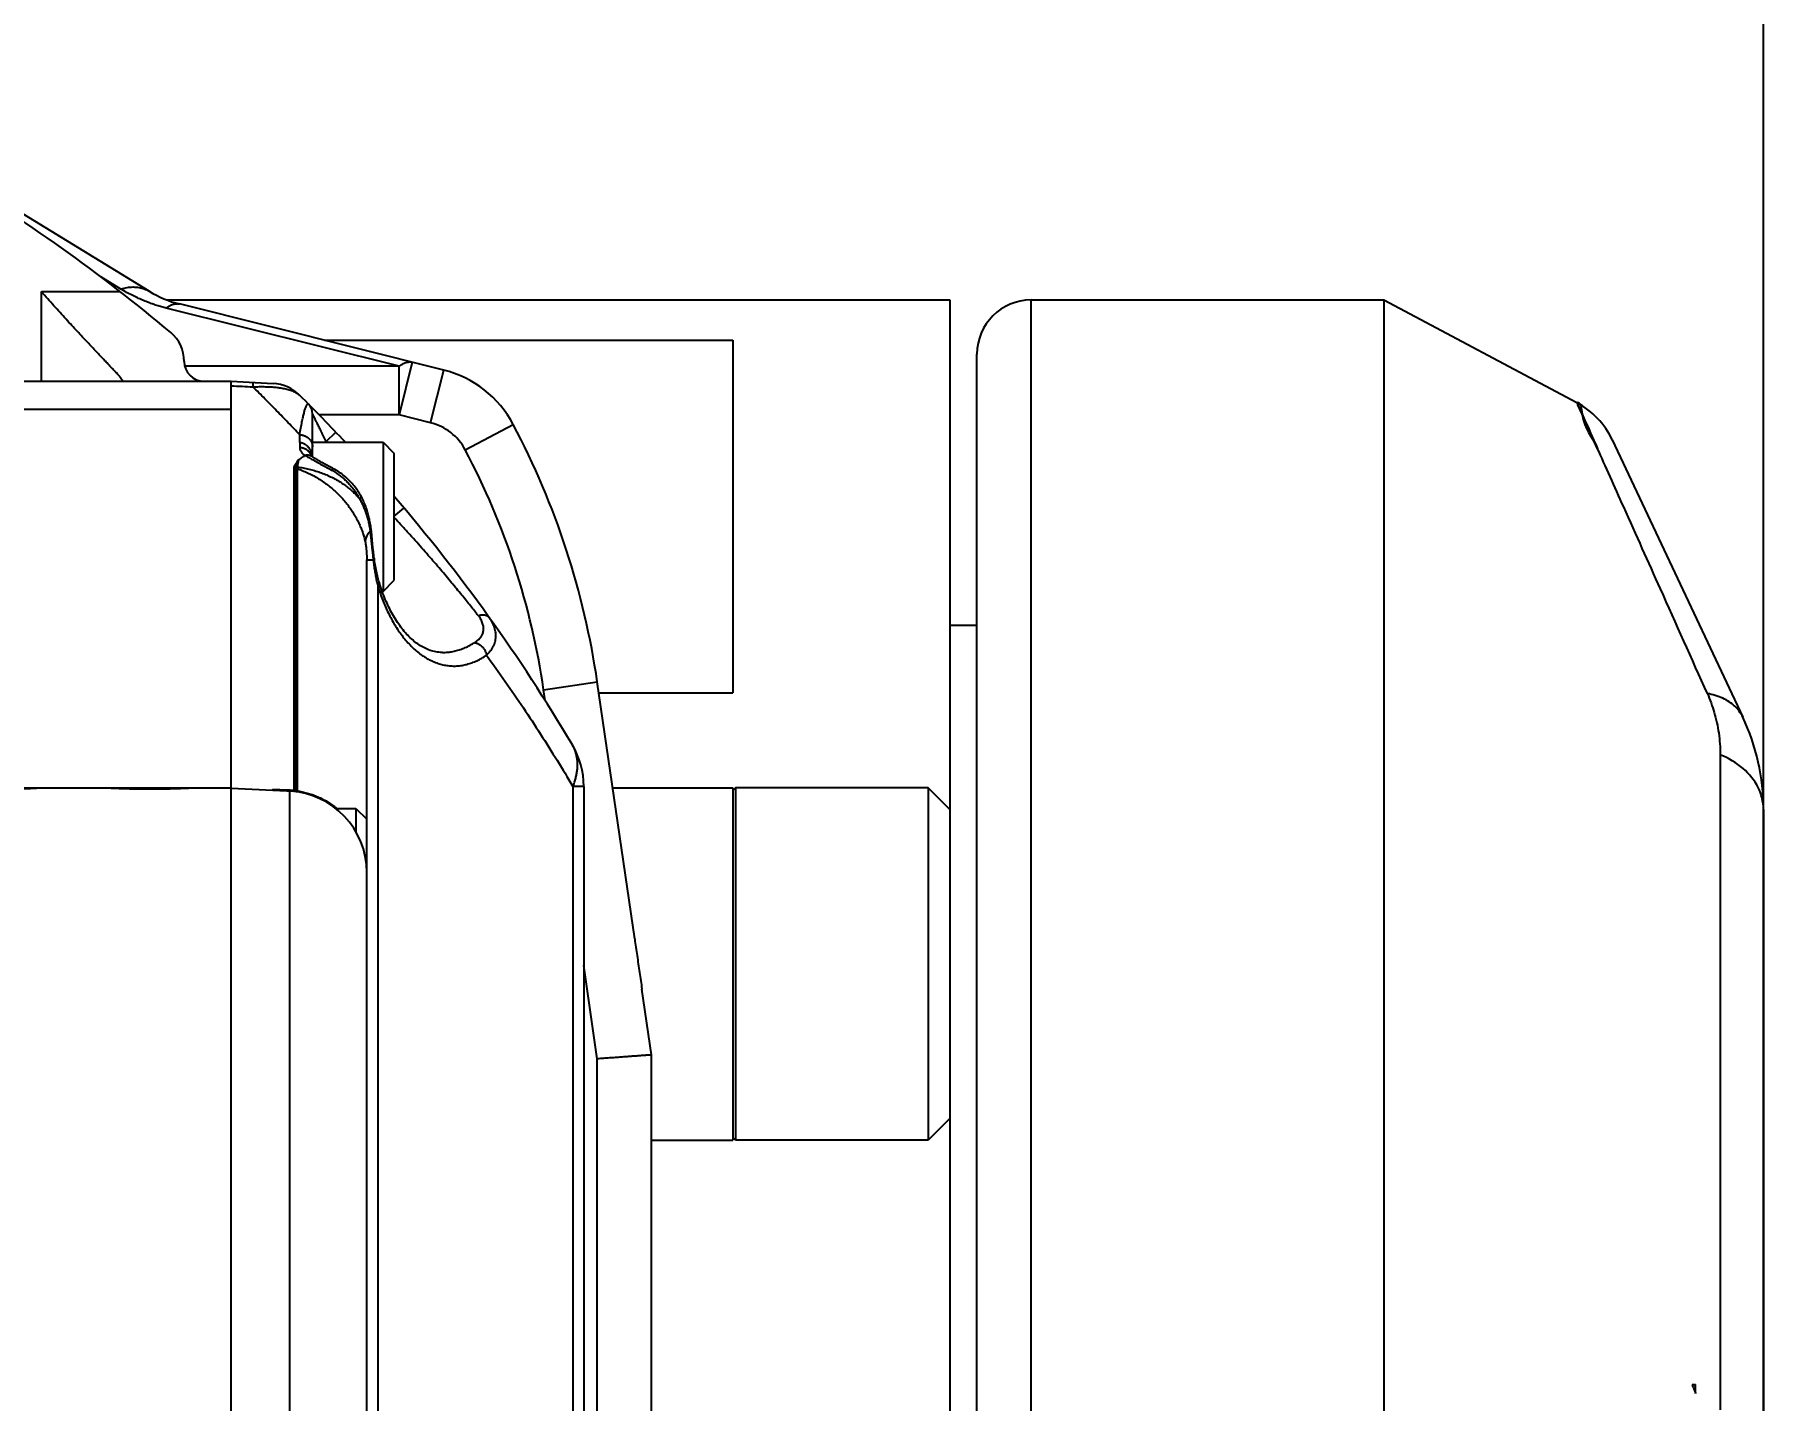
# Model space of a CAD drawing. Extents: x 0 to 3364, y 0 to 2376.
# Drawn here: x 961.4 to 1025.2, y 1518.7 to 1569.1 of the extents above; entities that cross this region are included whole.
import ezdxf

# ---------------------------------------------------------------- set-up
doc = ezdxf.new("R2010")
doc.units = 0
doc.header["$LTSCALE"] = 185.02
doc.header["$PDMODE"] = 3
doc.header["$PDSIZE"] = 0.3125
doc.layers.get('0').update_dxf_attribs({"linetype": 'CONTINUOUS'})
doc.layers.get('DEFPOINTS').update_dxf_attribs({"linetype": 'CONTINUOUS'})
doc.layers.add('95_ALL_DIM', color=7, linetype='CONTINUOUS')
doc.styles.get("Standard").update_dxf_attribs({"font": 'txt', "width": 0.8})
doc.dimstyles.new('DIMSTYLE_2', dxfattribs={"dimtxt": 16, "dimasz": 6, "dimexe": 0.18, "dimexo": 0.0625, "dimgap": 0.09, "dimtad": 1, "dimdec": 3, "dimdsep": 46, "dimtxsty": 'Standard', "dimblk": 'OPEN', "dimblk1": 'OPEN', "dimblk2": 'OPEN', "dimcen": 0.09, "dimadec": 0, "dimazin": 0, "dimtp": 0.5, "dimtm": 0.5, "dimtfac": 1, "dimtdec": 3, "dimtofl": 0, "dimtmove": 0, "dimatfit": 3, "dimldrblk": 'OPEN', "dimfxl": 1, "dimtolj": 1, "dimarcsym": 0})

# ---------------------------------------------------------------- blocks, each defined once
blk = doc.blocks.new('_OPEN')
at = {"color": 0, "linetype": 'ByBlock'}
for p, q in [((0, 0), (-1, 0.233)), ((-1, -0.233), (0, 0)), ((-1, 0), (0, 0))]:
    blk.add_line(p, q, dxfattribs=at)
blk = doc.blocks.new('*D6')
at = {"layer": '95_ALL_DIM', "color": 0, "transparency": 16777216}
for p, q in [((827.164, 1490.032), (827.164, 1657.481)), ((833.164, 1657.301), (1019.164, 1657.301)), ((1025.164, 1490.032), (1025.164, 1657.481))]:
    blk.add_line(p, q, dxfattribs=at)
at = {"layer": 'DEFPOINTS', "color": 0, "transparency": 16777216}
for p in [(1025.164, 1657.301), (827.164, 1489.97), (1025.164, 1489.97)]:
    blk.add_point(p, dxfattribs=at)
at = {"layer": '95_ALL_DIM', "color": 0, "transparency": 16777216, "xscale": 6, "yscale": 6, "zscale": 6, "rotation": 180}
blk.add_blockref('_OPEN', (827.164, 1657.301), dxfattribs=at)
at = {"layer": '95_ALL_DIM', "color": 0, "transparency": 16777216, "xscale": 6, "yscale": 6, "zscale": 6}
blk.add_blockref('_OPEN', (1025.164, 1657.301), dxfattribs=at)
at = {"layer": '95_ALL_DIM', "color": 0, "transparency": 16777216, "insert": (927.221, 1665.391), "char_height": 16, "attachment_point": 5}
blk.add_mtext('\\A1;198', dxfattribs=at)

msp = doc.modelspace()

# ---------------------------------------------------------------- linework, layer by layer
for p, q in [((965.6424, 1559.6203), (957.9468, 1564.3231)), ((964.5995, 1559.7026), (963.8524, 1560.1591)), ((961.6641, 1556.3014), (961.6641, 1559.6068)), ((961.6641, 1559.6068), (964.5728, 1559.6068)), ((974.8552, 1556.8542), (966.2719, 1559.0017)), ((966.2917, 1559.3014), (995.1641, 1559.3014)), ((976.4999, 1556.7155), (966.7573, 1559.153)), ((995.1641, 1559.3014), (995.1641, 1461.3014)), ((998.1641, 1460.2517), (998.1641, 1559.3014)), ((998.1641, 1559.3014), (1011.1641, 1559.3014)), ((1011.1641, 1559.3014), (1011.1641, 1321.3014)), ((1011.1641, 1559.3014), (1018.2854, 1555.5149)), ((972.1108, 1557.8136), (987.1641, 1557.8136)), ((987.1641, 1557.8136), (987.1641, 1544.8136)), ((974.8552, 1556.8542), (966.9535, 1556.8542)), ((975.3406, 1557.0055), (974.8552, 1555.0653)), ((974.8552, 1555.0653), (974.8552, 1556.8542)), ((996.1641, 1460.3014), (996.1641, 1557.3014)), ((883.6641, 1556.3014), (968.6641, 1556.3014)), ((964.6641, 1556.3014), (964.6641, 1556.3136)), ((968.6641, 1464.3014), (968.6641, 1556.3014)), ((968.6641, 1556.3014), (970.2084, 1556.2205)), ((976.0145, 1554.7753), (976.4999, 1556.7155)), ((953.1577, 1555.2733), (968.6641, 1555.2733)), ((971.6641, 1553.5104), (971.6641, 1555.1038)), ((974.8552, 1555.0653), (971.9045, 1555.0653)), ((976.0145, 1554.7753), (974.8552, 1555.0653)), ((971.1903, 1554.0483), (971.1903, 1554.3324)), ((972.1641, 1554.0764), (972.5263, 1554.4211)), ((977.2967, 1553.7708), (979.0643, 1554.7065)), ((971.1903, 1554.0483), (971.1903, 1553.851)), ((971.6641, 1554.0514), (974.2641, 1554.0514)), ((972.1641, 1554.0764), (972.1641, 1554.0514)), ((974.2641, 1554.0514), (974.2641, 1548.5514)), ((974.2641, 1554.0514), (974.6641, 1553.6514)), ((974.6641, 1553.6514), (974.6641, 1548.9514)), ((1019.5914, 1554.1436), (1024.4027, 1543.9195)), ((970.9694, 1553.101), (970.9694, 1541.2146)), ((971.0537, 1553.0903), (971.0537, 1541.2029)), ((971.0927, 1553.0837), (971.0927, 1541.1957)), ((971.78, 1553.4396), (971.7519, 1553.4562)), ((971.8101, 1553.4221), (971.78, 1553.4396)), ((971.8421, 1553.4038), (971.8101, 1553.4221)), ((971.8762, 1553.3845), (971.8421, 1553.4038)), ((971.931, 1553.3538), (971.8762, 1553.3845)), ((972.0113, 1553.3092), (971.931, 1553.3538)), ((972.1473, 1553.2346), (972.0113, 1553.3092)), ((972.3015, 1553.1508), (972.1473, 1553.2346)), ((972.3997, 1553.098), (972.3015, 1553.1508)), ((972.3997, 1553.098), (972.3619, 1553.0273)), ((973.4726, 1552.0268), (973.3911, 1551.9838)), ((973.7066, 1551.4351), (973.6423, 1551.4173)), ((974.6641, 1551.3101), (975.0356, 1551.6242)), ((973.8443, 1550.6256), (973.8222, 1550.8393)), ((973.8639, 1550.4405), (973.8443, 1550.6256)), ((973.8925, 1550.176), (973.8639, 1550.4405)), ((973.9112, 1550.0084), (973.8925, 1550.176)), ((973.9301, 1549.8479), (973.9112, 1550.0084)), ((973.938, 1549.7849), (973.9301, 1549.8479)), ((973.6641, 1470.881), (973.6641, 1549.7218)), ((973.6641, 1549.7218), (973.9023, 1549.7218)), ((974.0661, 1548.7741), (974.0661, 1471.8287)), ((974.2327, 1548.5514), (974.2641, 1548.5514)), ((974.2641, 1548.5514), (974.6641, 1548.9514)), ((996.1641, 1547.3014), (995.1641, 1547.3014)), ((980.185, 1544.9256), (982.1641, 1545.2134)), ((980.2427, 1544.5283), (980.185, 1544.9256)), ((983.5423, 1535.7362), (982.1641, 1545.2134)), ((982.222, 1544.8136), (987.1641, 1544.8136)), ((1023.5726, 1542.5262), (1023.5726, 1518.3728)), ((968.6641, 1541.3014), (960.6641, 1541.3014)), ((968.6641, 1541.3014), (970.9694, 1541.1806)), ((970.1903, 1541.2316), (970.1903, 1541.2214)), ((970.8211, 1515.9852), (970.8211, 1541.1884)), ((971.0927, 1541.1617), (971.0595, 1541.1677)), ((981.2622, 1541.362), (981.2622, 1479.2408)), ((981.6641, 1541.3618), (981.2622, 1541.3618)), ((981.6641, 1541.3618), (981.6641, 1479.241)), ((982.7315, 1541.3133), (987.1641, 1541.3133)), ((987.2641, 1541.3133), (987.1641, 1541.2133)), ((987.1641, 1541.3133), (987.1641, 1528.3133)), ((987.2641, 1541.3133), (987.2641, 1528.3133)), ((994.3641, 1541.3133), (987.2641, 1541.3133)), ((994.3641, 1541.3133), (994.3641, 1528.3133)), ((995.1641, 1540.5133), (994.3641, 1541.3133)), ((972.5175, 1540.5514), (973.2641, 1540.5514)), ((973.2641, 1540.5514), (973.2641, 1539.6889)), ((973.2641, 1540.5514), (973.6641, 1540.1514)), ((1025.1641, 1540.5134), (1025.1641, 1330.5479)), ((982.1641, 1531.3149), (981.6641, 1534.7533)), ((984.1641, 1531.4595), (983.8107, 1533.8904)), ((982.1641, 1490.3014), (982.1641, 1531.3149)), ((984.1641, 1493.841), (984.1641, 1531.4595)), ((995.1641, 1529.1133), (994.3641, 1528.3133)), ((984.1641, 1528.3133), (987.1641, 1528.3133)), ((987.2641, 1528.3133), (987.1641, 1528.4133)), ((994.3641, 1528.3133), (987.2641, 1528.3133)), ((1022.536, 1519.3014), (1022.6641, 1519.3014)), ((1022.6641, 1518.9705), (1022.6641, 1519.3014))]:
    msp.add_line(p, q)
for points in [[(971.6403, 1553.5263), (971.636, 1553.5293), (971.6324, 1553.5319), (971.6293, 1553.5342), (971.6267, 1553.5363), (971.6244, 1553.5381), (971.6226, 1553.5396), (971.6212, 1553.5408), (971.6202, 1553.5418), (971.6195, 1553.5424), (971.6192, 1553.5427)], [(971.7519, 1553.4562), (971.7257, 1553.4718), (971.7134, 1553.4794), (971.7016, 1553.4867), (971.6902, 1553.4937), (971.6794, 1553.5006), (971.6691, 1553.5072), (971.6594, 1553.5135), (971.6502, 1553.5196), (971.6415, 1553.5255), (971.6403, 1553.5263)], [(973.4726, 1552.0268), (973.4525, 1552.0642), (973.4243, 1552.1143), (973.395, 1552.1637), (973.3646, 1552.2123), (973.3332, 1552.2602), (973.3008, 1552.3073), (973.2672, 1552.3537), (973.2327, 1552.3993), (973.1971, 1552.4441), (973.1605, 1552.4882), (973.1228, 1552.5314), (973.0842, 1552.5738), (973.0445, 1552.6155), (973.0038, 1552.6563), (972.9621, 1552.6962), (972.9194, 1552.7354), (972.8757, 1552.7736), (972.8311, 1552.811), (972.7854, 1552.8475), (972.7388, 1552.8831), (972.6912, 1552.9177), (972.6426, 1552.9515), (972.5931, 1552.9842), (972.5426, 1553.0161), (972.4911, 1553.0469), (972.4387, 1553.0768), (972.3997, 1553.098)], [(973.7066, 1551.4351), (973.695, 1551.4757), (973.6786, 1551.5302), (973.6611, 1551.5841), (973.6428, 1551.6374), (973.6236, 1551.6901), (973.6035, 1551.7422), (973.5825, 1551.7937), (973.5606, 1551.8446), (973.5379, 1551.8948), (973.5144, 1551.9444), (973.49, 1551.9932), (973.4726, 1552.0268)], [(973.8222, 1550.8393), (973.8158, 1550.8941), (973.8084, 1550.9491), (973.8002, 1551.0043), (973.791, 1551.0597), (973.781, 1551.1152), (973.7701, 1551.171), (973.7583, 1551.2268), (973.7456, 1551.2829), (973.732, 1551.339), (973.7175, 1551.3952), (973.7066, 1551.4351)], [(974.1121, 1548.9172), (974.1008, 1548.956), (974.0861, 1549.0086), (974.0718, 1549.0623), (974.058, 1549.1173), (974.0446, 1549.1735), (974.0317, 1549.2309), (974.0192, 1549.2896), (974.0072, 1549.3494), (973.9956, 1549.4104), (973.9846, 1549.4726), (973.9739, 1549.5359), (973.9637, 1549.6005), (973.954, 1549.6661), (973.9448, 1549.733), (973.938, 1549.7849)], [(976.4536, 1546.3014), (976.4334, 1546.3016), (976.3769, 1546.3036), (976.3209, 1546.308), (976.2657, 1546.3146), (976.211, 1546.3235), (976.1569, 1546.3344), (976.1032, 1546.3475), (976.0501, 1546.3625), (975.9974, 1546.3796), (975.9452, 1546.3986), (975.8935, 1546.4195), (975.8422, 1546.4423), (975.7914, 1546.4668), (975.7411, 1546.4932), (975.6913, 1546.5213), (975.642, 1546.551), (975.5933, 1546.5824), (975.5451, 1546.6154), (975.4973, 1546.65), (975.4501, 1546.6861), (975.4033, 1546.7239), (975.3569, 1546.7632), (975.3111, 1546.8041), (975.2657, 1546.8464), (975.2207, 1546.8903), (975.1763, 1546.9357), (975.1324, 1546.9825), (975.0889, 1547.0307), (975.0461, 1547.0803), (975.0037, 1547.1314), (974.9619, 1547.1838), (974.9207, 1547.2375), (974.88, 1547.2925), (974.8399, 1547.3489), (974.8004, 1547.4064), (974.7616, 1547.4653), (974.7234, 1547.5253), (974.6858, 1547.5864), (974.6489, 1547.6487), (974.6126, 1547.7122), (974.5771, 1547.7767), (974.5422, 1547.8422), (974.508, 1547.9088), (974.4746, 1547.9764), (974.4418, 1548.0449), (974.4098, 1548.1143), (974.3786, 1548.1847), (974.348, 1548.2559), (974.3183, 1548.3279), (974.2893, 1548.4008), (974.261, 1548.4744), (974.2336, 1548.5488), (974.2069, 1548.6239), (974.181, 1548.6997), (974.1559, 1548.7761), (974.1316, 1548.8532), (974.1121, 1548.9172)], [(971.0595, 1541.1677), (971.0494, 1541.1699), (971.0335, 1541.1731), (971.0176, 1541.1757), (971.0016, 1541.1779), (970.9855, 1541.1795), (970.9694, 1541.1806)]]:
    msp.add_lwpolyline(points)
for centre, radius, start, end in [((926.1641, 1510.3014), 62.5, 49.881508, 59.236488), ((967.7282, 1563.0334), 4, 238.570556, 255.953432), ((998.1641, 1557.3014), 2, 90, 180), ((965.543, 1557.0347), 1.3878, 0, 49.881508), ((967.6641, 1557.0347), 0.7333, 180, 270), ((970.1302, 1554.7225), 1.5, 45.294968, 86.999997), ((975.529, 1552.8351), 4, 27.894169, 75.953411), ((926.1641, 1510.3014), 64, 43.125508, 45.294971), ((1016.8769, 1552.8662), 3, 25.201124, 62), ((971.1641, 1555.1038), 0.5, 360, 44.873891), ((975.529, 1552.8351), 2, 27.894169, 75.953411), ((953.1641, 1540.9964), 29.305, 8.273592, 27.894169), ((926.1641, 1510.3014), 63.5, 43.549221, 43.580259), ((953.1641, 1540.9964), 27.305, 8.273592, 27.894169), ((926.1641, 1510.3014), 64, 30.609711, 40.728017), ((1017.1641, 1540.5131), 8, 0.002249, 25.201124), ((978.6641, 1541.3618), 3, 0, 30.609711), ((970.6641, 1538.1925), 3, 0, 87)]:
    msp.add_arc(centre, radius, start, end)
for points, start_tangent, end_tangent in [([(964.6641, 1556.3136), (964.6599, 1556.3301), (964.6468, 1556.3539), (964.6249, 1556.3855), (964.5938, 1556.4253), (964.5532, 1556.4737), (964.5027, 1556.5313), (964.442, 1556.5986), (964.3705, 1556.6762), (964.288, 1556.7648), (964.1937, 1556.865), (964.0875, 1556.9774), (963.9687, 1557.1027), (963.8374, 1557.2411), (963.6934, 1557.3931), (963.5365, 1557.5591), (963.3669, 1557.7392), (963.185, 1557.9333), (962.9921, 1558.1403), (962.7887, 1558.36), (962.5756, 1558.5918), (962.3546, 1558.8343), (962.1281, 1559.0851), (961.8975, 1559.343), (961.6641, 1559.6068)], (0, 1), (-0.6603677, 0.7509424)), ([(964.5995, 1559.7026), (964.7128, 1559.7352), (964.8255, 1559.7589), (964.9371, 1559.7735), (965.0471, 1559.7789), (965.1548, 1559.7751), (965.2598, 1559.7621), (965.3616, 1559.74), (965.4596, 1559.7089), (965.5533, 1559.6689), (965.6424, 1559.6203)], (0.9503971, 0.3110391), (0.8532818, -0.52145)), ([(966.2719, 1559.0017), (966.096, 1559.0485), (965.9226, 1559.1003), (965.7489, 1559.1581), (965.5723, 1559.223), (965.3909, 1559.2962), (965.2035, 1559.3793), (965.0092, 1559.4737), (964.8077, 1559.581), (964.5995, 1559.7026)], (-0.970099, 0.2427095), (-0.8532774, 0.5214572)), ([(966.2719, 1559.0017), (966.3354, 1559.0486), (966.3986, 1559.0878), (966.4612, 1559.119), (966.5231, 1559.1422), (966.5839, 1559.1573), (966.6433, 1559.1641), (966.7012, 1559.1627), (966.7573, 1559.153)], (0.7811025, 0.6244028), (0.9700987, -0.2427108)), ([(974.8552, 1556.8542), (974.917, 1556.9), (974.9785, 1556.9385), (975.0395, 1556.9694), (975.0999, 1556.9927), (975.1577, 1557.008), (975.2103, 1557.0156), (975.2575, 1557.0169), (975.3006, 1557.0133), (975.3406, 1557.0055)], (0.7811025, 0.6244028), (0.9700987, -0.2427108)), ([(968.6641, 1556.1379), (969.0633, 1556.117), (969.4624, 1556.0961)], (0.9986328, -0.0522738), (0.9986328, -0.0522739)), ([(969.4624, 1556.2596), (969.4636, 1556.2549), (969.4644, 1556.241), (969.4646, 1556.218), (969.4644, 1556.1861), (969.4636, 1556.1453), (969.4624, 1556.0961)], (0.9986296, -0.052335), (-0.0276656, -0.9996172)), ([(969.4624, 1556.0961), (969.5824, 1556.1009), (969.6986, 1556.1036), (969.8107, 1556.1043), (969.9188, 1556.1031), (970.0229, 1556.0999), (970.1231, 1556.0949), (970.2197, 1556.0881), (970.3136, 1556.0794), (970.4057, 1556.0686), (970.4966, 1556.0555), (970.5867, 1556.0398), (970.6757, 1556.0211), (970.7633, 1555.9991), (970.848, 1555.9736), (970.9284, 1555.9444), (971.0034, 1555.9115), (971.0719, 1555.8747), (971.1329, 1555.8338), (971.1854, 1555.7886)], (0.99884, 0.048152), (0.7107295, -0.7034654)), ([(971.1903, 1554.3324), (970.7693, 1554.7756), (970.3408, 1555.2175), (969.9052, 1555.6578), (969.4624, 1556.0961)], (-0.6850622, 0.7284846), (-0.7142857, 0.6998542)), ([(1023.0966, 1544.7834), (1021.3668, 1548.6491), (1020.0119, 1551.6711), (1019.0495, 1553.8146), (1018.4765, 1555.0897), (1018.2853, 1555.515), (1018.4761, 1555.0906), (1019.0487, 1553.8163)], (-0.40805, 0.9129596), (0.4097324, -0.9122058)), ([(1018.2853, 1555.515), (1018.4761, 1555.0906), (1019.0176, 1553.8857)], (0.9755842, 0.2196258), (0.4097431, -0.912201)), ([(971.1903, 1554.3324), (971.2338, 1554.5859), (971.2751, 1554.8032), (971.3135, 1554.9845), (971.349, 1555.1317), (971.3814, 1555.2479), (971.4108, 1555.3358), (971.4374, 1555.3986), (971.4613, 1555.4395), (971.4826, 1555.461), (971.5015, 1555.466), (971.5185, 1555.4565)], (0.1617669, 0.986829), (0.7055142, -0.7086958)), ([(972.1641, 1554.0764), (972.1153, 1554.1789), (972.0678, 1554.278), (972.0221, 1554.373), (971.9785, 1554.4634), (971.9373, 1554.5483), (971.8989, 1554.6272), (971.8637, 1554.6993), (971.8317, 1554.7646), (971.8029, 1554.8232), (971.7773, 1554.8753), (971.7547, 1554.9212), (971.735, 1554.961), (971.7181, 1554.9952), (971.7038, 1555.0238), (971.6922, 1555.0474), (971.6828, 1555.0662), (971.6756, 1555.0806), (971.6704, 1555.0912), (971.6668, 1555.0984), (971.6641, 1555.1038)], (-0.4296633, 0.9029892), (-0.4456057, 0.8952293)), ([(971.1903, 1554.3324), (971.2406, 1554.3277), (971.2902, 1554.3185), (971.3384, 1554.3047), (971.3849, 1554.2866), (971.4291, 1554.2644), (971.4706, 1554.2383), (971.5089, 1554.2085), (971.5438, 1554.1753), (971.5747, 1554.1392), (971.6014, 1554.1004), (971.6237, 1554.0593), (971.6413, 1554.0165), (971.6539, 1553.9722), (971.6616, 1553.9271), (971.6641, 1553.8814)], (0.9988815, -0.0472829), (0.0000001, -1)), ([(971.1903, 1554.0483), (971.1971, 1554.0477), (971.2045, 1554.047), (971.2126, 1554.0461), (971.2214, 1554.0449), (971.231, 1554.0434), (971.2415, 1554.0413), (971.253, 1554.0388), (971.2655, 1554.0357), (971.2791, 1554.0317), (971.294, 1554.0268), (971.3101, 1554.0208), (971.3278, 1554.0133), (971.3469, 1554.0041), (971.3676, 1553.9927), (971.39, 1553.9788), (971.4141, 1553.9618), (971.4399, 1553.941), (971.4672, 1553.9157), (971.4959, 1553.8849), (971.5256, 1553.8476), (971.5558, 1553.8025), (971.5855, 1553.7483), (971.6123, 1553.6865), (971.6343, 1553.6195), (971.6506, 1553.5483), (971.654, 1553.5285)], (0.9965172, -0.0833877), (0.1556069, -0.9878191)), ([(971.1903, 1553.851), (971.1935, 1553.8139), (971.203, 1553.7767), (971.2189, 1553.7397), (971.2408, 1553.7031), (971.2687, 1553.6673), (971.3023, 1553.6325), (971.3411, 1553.599), (971.3848, 1553.5669)], (0.0000101, -1), (0.8271635, -0.5619613)), ([(971.6359, 1553.5483), (971.6237, 1553.5768), (971.6014, 1553.618), (971.5747, 1553.6569), (971.5438, 1553.6932), (971.5089, 1553.7265), (971.4706, 1553.7564), (971.4291, 1553.7827), (971.3849, 1553.805), (971.3384, 1553.8231), (971.2902, 1553.8369), (971.2406, 1553.8462), (971.1903, 1553.851)], (-0.3608609, 0.9326197), (-0.9988728, 0.0474672)), ([(1019.0176, 1553.8857), (1019.0487, 1553.8163)], (0.4097431, -0.912201), (0.4097324, -0.9122058)), ([(970.9883, 1553.1629), (970.9776, 1553.1427), (970.9714, 1553.122), (970.9694, 1553.101)], (-0.5502756, -0.8349831), (0.0001822, -1)), ([(971.0537, 1553.0903), (971.0258, 1553.0953), (970.9977, 1553.0989), (970.9694, 1553.101)], (-0.9793105, 0.2023634), (-0.9988589, 0.0477598)), ([(971.138, 1553.3898), (971.0876, 1553.3135), (971.0377, 1553.2378), (970.9883, 1553.1629)], (-0.549898, -0.8352318), (-0.5498888, -0.8352378)), ([(971.0631, 1553.1457), (971.0384, 1553.1526), (971.0134, 1553.1584), (970.9883, 1553.1629)], (-0.9561605, 0.2928432), (-0.9881692, 0.1533679)), ([(971.0631, 1553.1457), (971.0578, 1553.1273), (971.0547, 1553.1089), (971.0537, 1553.0903)], (-0.3379809, -0.941153), (0.0000475, -1)), ([(971.0537, 1553.0903), (971.0731, 1553.0867), (971.0927, 1553.0837)], (0.9793104, -0.2023639), (0.9914402, -0.1305614)), ([(971.138, 1553.3898), (971.1128, 1553.3089), (971.0878, 1553.2275), (971.0631, 1553.1457)], (-0.2987016, -0.9543466), (-0.2867391, -0.9580087)), ([(971.0631, 1553.1457), (971.0822, 1553.1425), (971.1014, 1553.14)], (0.9833932, -0.1814877), (0.993667, -0.1123652)), ([(971.1014, 1553.14), (971.097, 1553.1112), (971.0927, 1553.0837)], (-0.1485143, -0.9889103), (-0.1586374, -0.9873369)), ([(971.0927, 1553.0837), (971.2861, 1553.0117), (971.4763, 1552.929), (971.6621, 1552.8362), (971.8428, 1552.734), (972.0175, 1552.623), (972.1853, 1552.5039), (972.3458, 1552.3777), (972.4982, 1552.2449), (972.6422, 1552.1063), (972.7773, 1551.9627), (972.9033, 1551.8148), (973.0199, 1551.6632), (973.1269, 1551.5087), (973.2243, 1551.3517), (973.312, 1551.1928), (973.39, 1551.0325), (973.4582, 1550.8713), (973.5166, 1550.7097), (973.5653, 1550.5479), (973.6042, 1550.3865)], (0.9462806, -0.3233467), (0.2069675, -0.9783478)), ([(971.138, 1553.3898), (971.1196, 1553.2662), (971.1014, 1553.14)], (-0.1495942, -0.9887475), (-0.1399842, -0.9901537)), ([(971.1014, 1553.14), (971.318, 1553.1073), (971.5311, 1553.0635), (971.7396, 1553.0087), (971.9425, 1552.9436), (972.1388, 1552.8685), (972.3276, 1552.7841), (972.5082, 1552.691), (972.68, 1552.5897), (972.8424, 1552.4809), (972.9951, 1552.3653), (973.1375, 1552.2435), (973.2696, 1552.1162), (973.391, 1551.9839)], (0.992432, -0.1227953), (0.6532103, -0.7571765)), ([(971.138, 1553.3898), (971.2619, 1553.4785), (971.3848, 1553.5669)], (0.8138896, 0.5810196), (0.8112883, 0.5846464)), ([(971.6403, 1553.5263), (971.6245, 1553.5363), (971.5895, 1553.5537), (971.5519, 1553.5664), (971.5122, 1553.5741), (971.4708, 1553.5767), (971.4282, 1553.5743), (971.3848, 1553.5669)], (-0.8262673, 0.5632782), (-0.9750437, -0.2220132)), ([(971.3848, 1553.5669), (971.4504, 1553.5291), (971.5224, 1553.4889), (971.6003, 1553.4462), (971.6835, 1553.4012), (971.7714, 1553.3537), (971.8636, 1553.3038), (971.9593, 1553.2516), (972.058, 1553.1973), (972.1586, 1553.1414), (972.2603, 1553.0845), (972.3619, 1553.0273)], (0.8612672, -0.5081523), (0.8712323, -0.490871)), ([(971.6413, 1553.5338), (971.6359, 1553.5483)], (-0.3266391, 0.9451492), (-0.3608609, 0.9326197)), ([(971.6447, 1553.5233), (971.6413, 1553.5338)], (-0.3019468, 0.9533248), (-0.3266391, 0.9451492)), ([(971.654, 1553.5285), (971.6547, 1553.5238)], (0.1556069, -0.9878191), (0.1498195, -0.9887134)), ([(971.6547, 1553.5238), (971.6559, 1553.5159)], (0.1498195, -0.9887134), (0.1403291, -0.9901049)), ([(972.3619, 1553.0273), (972.5071, 1552.9395), (972.6451, 1552.8439), (972.7756, 1552.7408), (972.8984, 1552.6306), (973.0133, 1552.5137), (973.1201, 1552.3904), (973.2188, 1552.2609), (973.3091, 1552.1253), (973.391, 1551.9839)], (0.8712326, -0.4908704), (0.4736449, -0.8807159)), ([(973.391, 1551.9839), (973.464, 1551.849), (973.5304, 1551.7094), (973.5899, 1551.5654), (973.6423, 1551.4173)], (0.4988287, -0.8667006), (0.3090096, -0.9510589)), ([(973.6423, 1551.4173), (973.6907, 1551.256), (973.7311, 1551.0953), (973.7636, 1550.9356), (973.7881, 1550.7769)], (0.309006, -0.9510601), (0.1298503, -0.9915336)), ([(977.7747, 1547.6601), (977.6359, 1547.8354), (977.4874, 1548.0215), (977.3288, 1548.2185), (977.1601, 1548.4262), (976.9812, 1548.6444), (976.7919, 1548.8728), (976.5924, 1549.1112), (976.3826, 1549.359), (976.1627, 1549.6157), (975.933, 1549.8809), (975.6938, 1550.1536), (975.4457, 1550.4329), (975.1892, 1550.7181), (974.925, 1551.0079), (974.6641, 1551.2903)], (-0.6191654, 0.7852606), (-0.6808633, 0.7324105)), ([(973.7881, 1550.7769), (973.7338, 1550.7093), (973.6888, 1550.6424), (973.6532, 1550.5764), (973.6272, 1550.5116), (973.6109, 1550.4483), (973.6042, 1550.3865)], (-0.6549752, -0.7556504), (-0.0295779, -0.9995625)), ([(973.8263, 1550.8004), (973.8246, 1550.7956), (973.8176, 1550.7898), (973.8054, 1550.7835), (973.7881, 1550.7769)], (0.0553085, -0.9984693), (-0.9467215, -0.3220535)), ([(973.7881, 1550.7769), (973.8002, 1550.6737), (973.8124, 1550.5687), (973.8247, 1550.4613), (973.8369, 1550.3506), (973.8492, 1550.2356), (973.8618, 1550.1156), (973.8746, 1549.9899), (973.888, 1549.8584), (973.9023, 1549.7218)], (0.1164484, -0.9931967), (0.106319, -0.9943321)), ([(973.6042, 1550.3865), (973.6166, 1550.3234), (973.6277, 1550.2564), (973.6377, 1550.1847), (973.6464, 1550.1076), (973.6536, 1550.0239), (973.6592, 1549.9325), (973.6628, 1549.8322), (973.6641, 1549.7218)], (0.2069628, -0.9783488), (0.0000012, -1)), ([(973.938, 1549.7849), (973.9381, 1549.7837), (973.9369, 1549.7688), (973.9305, 1549.7534), (973.9189, 1549.7377), (973.9023, 1549.7218)], (0.1273976, -0.9918517), (-0.7679385, -0.6405236)), ([(973.9023, 1549.7218), (973.9271, 1549.5154), (973.9558, 1549.3169), (973.9885, 1549.1271), (974.0252, 1548.9462), (974.0661, 1548.7741)], (0.1083629, -0.9941114), (0.2480279, -0.9687529)), ([(974.1121, 1548.9172), (974.1158, 1548.8988), (974.1156, 1548.8754), (974.1105, 1548.851), (974.1005, 1548.8258), (974.0856, 1548.8001), (974.0661, 1548.7741)], (0.285847, -0.9582753), (-0.6418233, -0.7668526)), ([(974.0661, 1548.7741), (974.1455, 1548.5241), (974.2332, 1548.2794), (974.3291, 1548.041), (974.4329, 1547.8097), (974.5449, 1547.5863), (974.6649, 1547.3714), (974.7927, 1547.1662), (974.9282, 1546.9717), (975.071, 1546.7889), (975.2208, 1546.6187), (975.3773, 1546.4622), (975.54, 1546.3202), (975.7084, 1546.1939), (975.8818, 1546.0839), (976.0596, 1545.9911), (976.2411, 1545.9162), (976.4255, 1545.8596), (976.612, 1545.822), (976.7998, 1545.8035), (976.988, 1545.8042), (977.1757, 1545.8243), (977.362, 1545.8635), (977.5463, 1545.9215), (977.7275, 1545.9979), (977.905, 1546.0921), (978.078, 1546.2034)], (0.2862056, -0.9581682), (0.8187577, 0.5741393)), ([(977.645, 1546.6668), (977.7265, 1546.7244), (977.7949, 1546.7843), (977.8509, 1546.8461), (977.8952, 1546.9091), (977.9286, 1546.973), (977.9519, 1547.0377), (977.9659, 1547.1032), (977.9711, 1547.1694), (977.9679, 1547.2363), (977.9565, 1547.3042), (977.937, 1547.3732), (977.9093, 1547.4431), (977.8732, 1547.5142), (977.8285, 1547.5865), (977.7747, 1547.6601)], (0.8432326, 0.5375489), (-0.6191567, 0.7852674)), ([(977.7747, 1547.6601), (977.8208, 1547.6737), (977.8665, 1547.6833), (977.9111, 1547.6888), (977.9543, 1547.6902), (977.9957, 1547.6873), (978.0346, 1547.6804), (978.0709, 1547.6693), (978.1039, 1547.6543), (978.1335, 1547.6355), (978.1593, 1547.6131), (978.1811, 1547.5873)], (0.9477373, 0.3190516), (0.5825923, -0.8127645)), ([(978.078, 1546.2034), (978.1672, 1546.2912), (978.2416, 1546.381), (978.3021, 1546.4718), (978.3492, 1546.5632), (978.3841, 1546.6547), (978.4077, 1546.7462), (978.4208, 1546.8379), (978.4239, 1546.9296), (978.4175, 1547.0214), (978.4018, 1547.1139), (978.3769, 1547.207), (978.3426, 1547.3008), (978.2989, 1547.3953), (978.2452, 1547.4907), (978.1811, 1547.5873)], (0.7446298, 0.6674777), (-0.5825901, 0.8127661)), ([(976.4536, 1546.3014), (976.555, 1546.304), (976.7427, 1546.3222), (976.929, 1546.3578), (977.1132, 1546.4106), (977.2945, 1546.48), (977.472, 1546.5656), (977.645, 1546.6668)], (1, 0.0000981), (0.8432334, 0.5375476)), ([(977.645, 1546.6668), (977.6885, 1546.6558), (977.7315, 1546.6405), (977.7737, 1546.6208), (977.8146, 1546.5971), (977.8539, 1546.5696), (977.8911, 1546.5385), (977.926, 1546.5041), (977.9581, 1546.4668), (977.9871, 1546.4269), (978.0129, 1546.3849), (978.035, 1546.3411), (978.0534, 1546.2959), (978.0678, 1546.2499), (978.078, 1546.2034)], (0.9804245, -0.1968955), (0.1726747, -0.9849789)), ([(978.078, 1546.2034), (978.7727, 1545.2292), (979.4371, 1544.2581), (980.0726, 1543.29), (980.6805, 1542.3247), (981.2622, 1541.362)], (0.5885559, -0.8084565), (0.5091874, -0.8606557)), ([(1023.0966, 1544.7834), (1023.3522, 1544.0857), (1023.5148, 1543.3329), (1023.5726, 1542.5262)], (0.4081629, -0.9129091), (-0.0000519, -1)), ([(1024.4028, 1543.9195), (1024.1104, 1544.3191), (1023.6657, 1544.6132), (1023.0966, 1544.7834)], (-0.4258864, 0.9047767), (-0.9862412, 0.165313)), ([(981.2622, 1541.3618), (981.3207, 1541.5137), (981.3675, 1541.665), (981.4024, 1541.8148), (981.4252, 1541.9627), (981.4359, 1542.108), (981.4344, 1542.25), (981.4207, 1542.388), (981.3949, 1542.5216), (981.3571, 1542.65), (981.3074, 1542.7728), (981.2461, 1542.8894)], (0.3900042, 0.9208131), (-0.5091873, 0.8606557)), ([(1025.1641, 1540.5131), (1024.9711, 1541.3178), (1024.4168, 1542.0189), (1023.5726, 1542.5262)], (0, 1), (-0.9271644, 0.3746547)), ([(961.6641, 1541.3014), (961.6595, 1541.3011), (961.6455, 1541.3002), (961.6224, 1541.2987), (961.5901, 1541.2967), (961.5488, 1541.2942), (961.4987, 1541.2912), (961.4401, 1541.2878), (961.3732, 1541.284), (961.2982, 1541.28), (961.2157, 1541.2757), (961.1258, 1541.2713), (961.0292, 1541.2669), (960.9262, 1541.2626), (960.8173, 1541.2583), (960.703, 1541.2543), (960.5839, 1541.2505), (960.4606, 1541.2471), (960.3335, 1541.2441), (960.2034, 1541.2415), (960.0707, 1541.2395), (959.9363, 1541.238), (959.8005, 1541.2371), (959.6641, 1541.2368)], (-0.9979253, -0.0643823), (-1, 0)), ([(965.6641, 1541.2575), (965.5465, 1541.2577), (965.4295, 1541.2584), (965.3136, 1541.2594), (965.1995, 1541.261), (965.0878, 1541.2628), (964.9789, 1541.265), (964.8736, 1541.2676), (964.7722, 1541.2703), (964.6755, 1541.2732), (964.5837, 1541.2763), (964.4974, 1541.2794), (964.4171, 1541.2826), (964.3432, 1541.2856), (964.276, 1541.2886), (964.2158, 1541.2913), (964.1631, 1541.2938), (964.1181, 1541.296), (964.0809, 1541.2979), (964.0518, 1541.2994), (964.0309, 1541.3005), (964.0183, 1541.3012), (964.0141, 1541.3014)], (-1, 0), (-0.9985865, 0.0531506)), ([(967.3141, 1541.3014), (967.3099, 1541.3012), (967.2974, 1541.3005), (967.2765, 1541.2994), (967.2474, 1541.2979), (967.2102, 1541.296), (967.1651, 1541.2938), (967.1124, 1541.2913), (967.0523, 1541.2886), (966.9851, 1541.2856), (966.9112, 1541.2826), (966.8309, 1541.2794), (966.7446, 1541.2763), (966.6528, 1541.2732), (966.5561, 1541.2703), (966.4547, 1541.2676), (966.3494, 1541.265), (966.2405, 1541.2628), (966.1288, 1541.261), (966.0147, 1541.2594), (965.8988, 1541.2584), (965.7817, 1541.2577), (965.6641, 1541.2575)], (-0.9985865, -0.0531506), (-1, 0)), ([(970.9694, 1541.2146), (970.9653, 1541.2142), (970.9594, 1541.2142), (970.9503, 1541.2143), (970.9378, 1541.2145), (970.922, 1541.2149), (970.9027, 1541.2155), (970.8801, 1541.2162), (970.854, 1541.217), (970.8247, 1541.2179), (970.7918, 1541.219), (970.7549, 1541.2202), (970.7138, 1541.2215), (970.6684, 1541.223), (970.6189, 1541.2246), (970.5647, 1541.2263), (970.5055, 1541.228), (970.4422, 1541.2298), (970.3797, 1541.2314), (970.3272, 1541.2325), (970.2842, 1541.2332), (970.2497, 1541.2336), (970.2233, 1541.2336), (970.2048, 1541.2332), (970.1939, 1541.2326), (970.1903, 1541.2316)], (-0.0041372, -0.9999914), (-0.0003516, -0.9999999)), ([(970.2071, 1541.2304), (970.1903, 1541.2316)], (-0.9962947, 0.0860051), (-0.9986297, 0.0523321)), ([(970.29, 1541.2162), (970.2406, 1541.2264), (970.2071, 1541.2304)], (-0.9678037, 0.2517062), (-0.9962947, 0.0860051)), ([(971.0537, 1541.2029), (971.0258, 1541.2084), (970.9977, 1541.2123), (970.9694, 1541.2146)], (-0.9753102, 0.2208393), (-0.9986303, 0.0523216)), ([(971.015, 1541.1761), (971.0101, 1541.1725)], (-0.8087845, -0.5881052), (-0.8014653, -0.5980412)), ([(971.0537, 1541.2029), (971.0487, 1541.1988), (971.0441, 1541.1958), (971.0379, 1541.1918), (971.03, 1541.1865), (971.0204, 1541.1799), (971.015, 1541.1761)], (-0.0092022, -0.9999577), (-0.8087845, -0.5881052)), ([(971.0537, 1541.2029), (971.0731, 1541.199), (971.0927, 1541.1957)], (0.9753099, -0.2208406), (0.9897484, -0.1428222)), ([(971.0927, 1541.1957), (971.2793, 1541.1627), (971.4634, 1541.1181), (971.6444, 1541.0618), (971.8214, 1540.9943), (971.9939, 1540.9157), (972.161, 1540.8264), (972.3221, 1540.7267), (972.4767, 1540.617), (972.5599, 1540.5515)], (0.9897417, -0.1428687), (0.7750001, -0.6319612)), ([(971.0927, 1541.1957), (971.0929, 1541.1914), (971.0933, 1541.1816), (971.0939, 1541.1664), (971.0941, 1541.1614)], (0.0401531, -0.9991935), (0.0413065, -0.9991465)), ([(983.5423, 1535.7362), (983.5865, 1535.4297), (983.6307, 1535.1218), (983.6754, 1534.8132), (983.7205, 1534.5046), (983.7658, 1534.1966), (983.8107, 1533.8904)], (0.1439001, -0.9895922), (0.1439001, -0.9895922)), ([(984.1641, 1531.4595), (984.1515, 1531.4586), (984.1358, 1531.4575), (984.1138, 1531.4559), (984.0857, 1531.4539), (984.0516, 1531.4514), (984.0115, 1531.4485), (983.9656, 1531.4452), (983.914, 1531.4414), (983.8569, 1531.4373), (983.7945, 1531.4328), (983.7269, 1531.4279), (983.6545, 1531.4227), (983.5773, 1531.4171), (983.4958, 1531.4112), (983.41, 1531.405), (983.3204, 1531.3985), (983.2271, 1531.3917), (983.1305, 1531.3848), (983.0309, 1531.3776), (982.9285, 1531.3702), (982.8238, 1531.3626), (982.717, 1531.3549), (982.6085, 1531.347), (982.4986, 1531.3391), (982.3877, 1531.331), (982.2761, 1531.323), (982.1641, 1531.3149)], (-0.9973947, -0.072138), (-0.9973947, -0.072138)), ([(1022.536, 1519.3014), (1022.6007, 1519.1357), (1022.6431, 1519.0255)], (0.3666272, -0.9303679), (0.3572525, -0.9340079)), ([(1022.6431, 1519.0255), (1022.6641, 1518.9705)], (0.3572525, -0.9340079), (0.3553643, -0.9347279))]:
    msp.add_spline(points, degree=3, dxfattribs=dict(start_tangent=start_tangent, end_tangent=end_tangent))

# ---------------------------------------------------------------- dimensions: what is measured, and where the dimension line sits
at = {"layer": '95_ALL_DIM'}
dim = msp.add_linear_dim(base=(1025.1641, 1657.3014), p1=(827.1641, 1489.9696), p2=(1025.1641, 1489.9696), dimstyle='DIMSTYLE_2', dxfattribs=at)
dim.commit()
dim.dimension.update_dxf_attribs({"geometry": '*D6', "text_midpoint": (927.2214, 1657.3014), "dimtype": 160})

doc.saveas('drawing.dxf')
